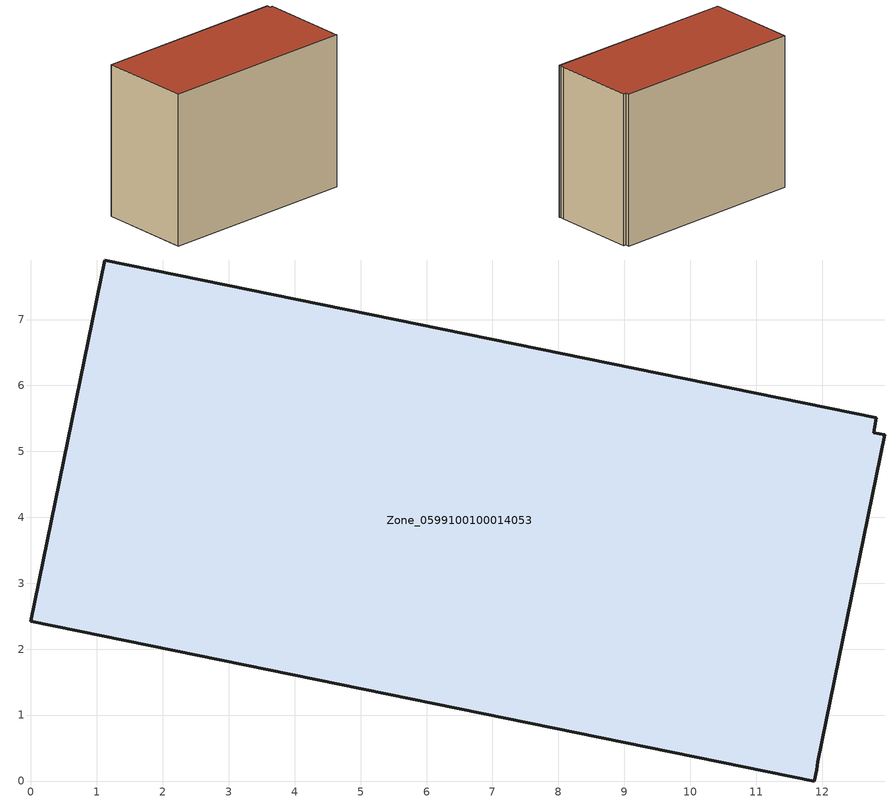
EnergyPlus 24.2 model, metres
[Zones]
Zone_0599100100014053
 floor ground (C_G): 12.82,5.51 12.78,5.29 12.95,5.25 11.94,0.29 11.92,0.17 11.88,0 0,2.42 1.12,7.9 z0
 wall outside (C_F): 1.12,7.9 0,2.42 11.88,0 11.92,0.17 11.94,0.29 12.95,5.25 12.78,5.29 12.82,5.51 1.12,7.9 z0:9.38
 roof outside (C_R): 12.78,5.29 12.82,5.51 1.12,7.9 0,2.42 11.88,0 11.92,0.17 11.94,0.29 12.95,5.25 z9.38
[BUILDING]
Pand.0599100100014053: North Axis=0; Terrain=City; Loads Convergence Tolerance Value=0.04; Temperature Convergence Tolerance Value=0.4; Solar Distribution=FullExterior; Maximum Number of Warmup Days=25; Minimum Number of Warmup Days=1
[Site:Location]
Rotterdam.The.Hague.AP_ZH_NLD Design_Conditions: Latitude=51.96; Longitude=4.45; Time Zone=1; Elevation=-4.5
[SITE:GROUNDTEMPERATURE:BUILDINGSURFACE]
18, 18, 18, 18, 18, 18, 18, 18, 18, 18, 18, 18
[MATERIAL] Thermal Absorptance=0.9; Solar Absorptance=0.7; Visible Absorptance=0.7
Name | Roughness | Thickness | Conductivity | Density | Specific Heat
G.TC.2015-2018 | MediumSmooth | 0.15 | 0.0428571 | 540 | 1210
F.TC.2015-2018 | Rough | 0.3 | 0.0666667 | 1920 | 840
R.TC.2015-2018 | MediumRough | 0.2 | 0.0333333 | 1500 | 1000
[CONSTRUCTION]
C_G: G.TC.2015-2018
C_F: F.TC.2015-2018
C_R: R.TC.2015-2018
[ZONE]
Zone_0599100100014053: Type=1; Multiplier=1; Ceiling Height=Autocalculate; Volume=Autocalculate; Floor Area=autocalculate; Part of Total Floor Area=Yes
[ZONEINFILTRATION:DESIGNFLOWRATE]
Infil_Zone_0599100100014053: Zone or ZoneList or Space or SpaceList=Zone_0599100100014053; Schedule=AlwaysOn; Design Flow Rate Calculation Method=Flow/Area; Flow Rate per Floor Area=0.0015; Constant Term Coefficient=1; Temperature Term Coefficient=0; Velocity Term Coefficient=0; Velocity Squared Term Coefficient=0
[HVACTEMPLATE:ZONE:IDEALLOADSAIRSYSTEM]
Zone_0599100100014053: Maximum Heating Supply Air Temperature=50; Minimum Cooling Supply Air Temperature=13; Maximum Heating Supply Air Humidity Ratio=0.0156; Minimum Cooling Supply Air Humidity Ratio=0.0077; Heating Limit=NoLimit; Cooling Limit=NoLimit; Dehumidification Control Type=ConstantSensibleHeatRatio; Cooling Sensible Heat Ratio=0.7; Dehumidification Setpoint=60; Humidification Control Type=None; Humidification Setpoint=30; Outdoor Air Method=None; Outdoor Air Flow Rate per Person=0.00944; Outdoor Air Flow Rate per Zone Floor Area=0; Outdoor Air Flow Rate per Zone=0; Demand Controlled Ventilation Type=None; Outdoor Air Economizer Type=NoEconomizer; Heat Recovery Type=None; Sensible Heat Recovery Effectiveness=0.7; Latent Heat Recovery Effectiveness=0.65
[ZONECONTROL:THERMOSTAT]
ThermostatControl_Zone_0599100100014053: Zone or ZoneList=Zone_0599100100014053; Control Type Schedule=DualSetpointControlType; Control 1=Thermostat_Zone_0599100100014053; Temperature Difference Between Cutout And Setpoint=0
[THERMOSTATSETPOINT:DUALSETPOINT]
Thermostat_Zone_0599100100014053: Heating Setpoint Temperature Schedule=HeatingSetpoint_Zone_0599100100014053; Cooling Setpoint Temperature Schedule=CoolingSetpoint_Zone_0599100100014053
[SCHEDULE:COMPACT]
HeatingSetpoint_Zone_0599100100014053: Through: 12/31, For: AllDays, Until: 24:00, 21
CoolingSetpoint_Zone_0599100100014053: Through: 12/31, For: AllDays, Until: 24:00, 24
DualSetpointControlType: Through: 12/31, For: AllDays, Until: 24:00, 4
AlwaysOn: Through: 12/31, For: AllDays, Until: 24:00, 1
